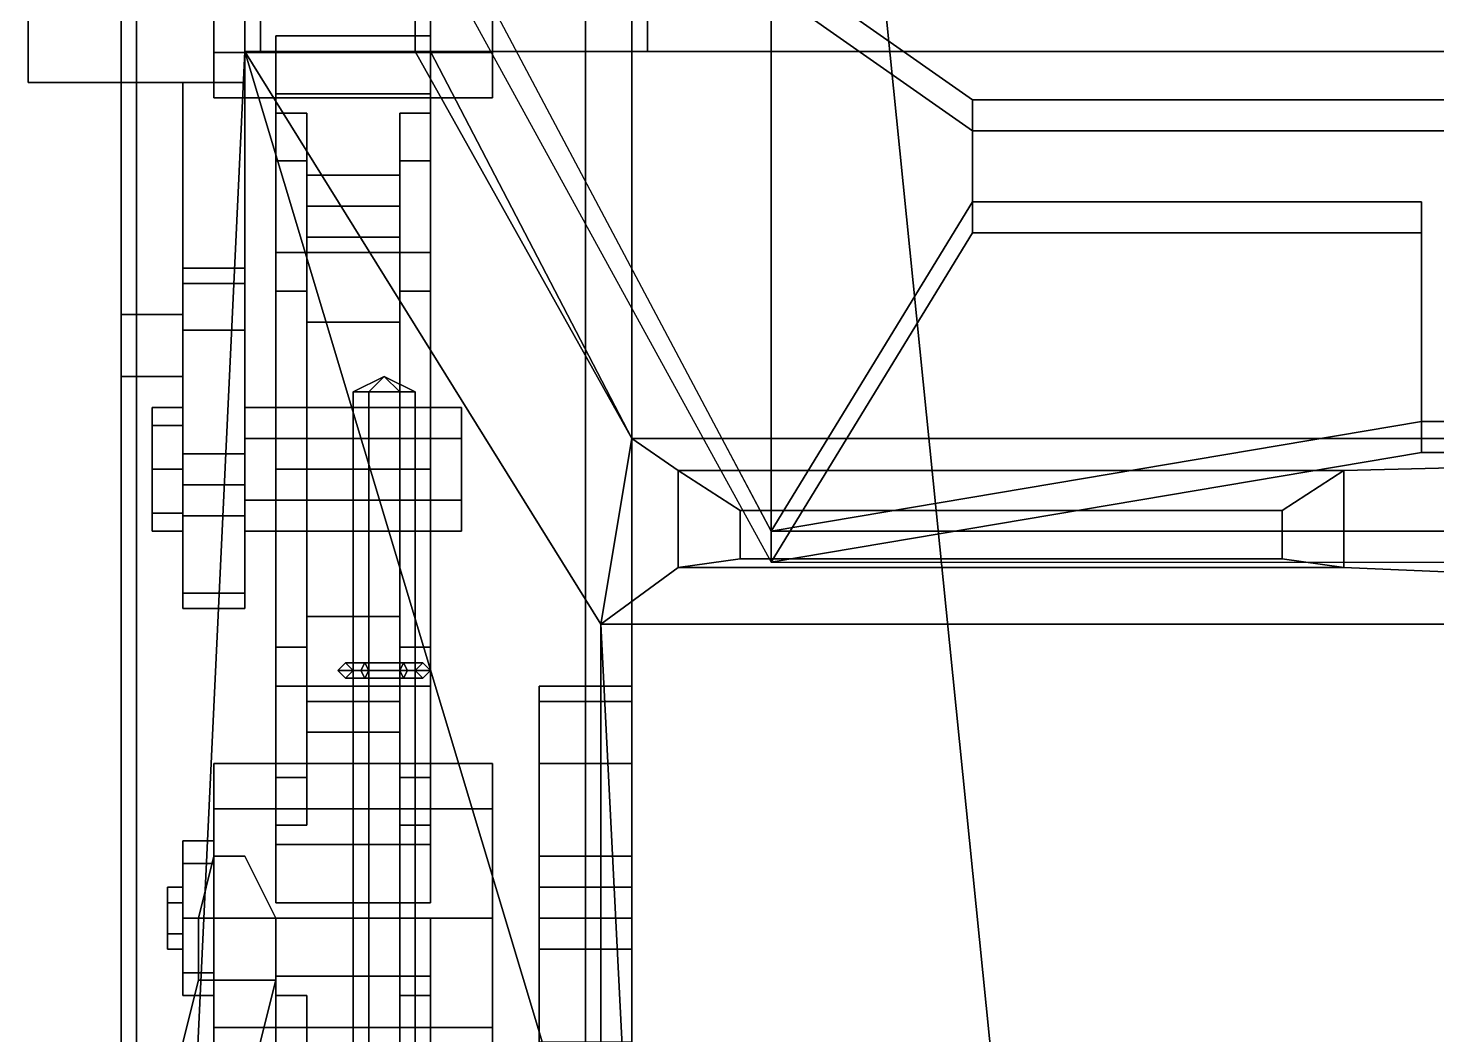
# Model space of a CAD drawing. Header units: millimetres. Extents: x -1.04 to 1.04, y -2.16 to 5.95.
# Drawn here: x -1.04 to -0.13, y -1.055 to -0.405 of the extents above; entities that cross this region are included whole.
import ezdxf

# ---------------------------------------------------------------- set-up
doc = ezdxf.new("R2010")
doc.units = ezdxf.units.MM
for name, color, linetype in [('fenders', 6, 'Continuous'), ('superstructure', 2, 'Continuous'), ('suspension', 5, 'Continuous'), ('tools', 5, 'Continuous'), ('tracks', 3, 'Continuous'), ('wheels', 2, 'Continuous')]:
    doc.layers.add(name, color=color, linetype=linetype)

msp = doc.modelspace()

# ---------------------------------------------------------------- linework, layer by layer
for points in [[(-0.65, 1.23, 0.25), (-0.65, -1.84, 0.25), (-0.65, -1.45, 0.82), (-0.65, 1.9, 0.92)], [(-0.65, 1.9, 0.92), (-0.65, -1.45, 0.82), (-0.65, -1.45, 0.82), (-0.65, 0.68, 0.92)], [(0.65, 1.23, 0.25), (0.34, -1.84, 0.25), (-0.34, -1.84, 0.25), (-0.65, 1.23, 0.25)], [(-0.65, 1.23, 0.25), (-0.34, -1.84, 0.25), (-0.65, -1.84, 0.25), (-0.65, 1.23, 0.25)], [(-0.65, -1.45, 0.82), (-0.65, -1.186, 0.92), (-0.65, 0.68, 0.92)], [(-0.64, -0.42, 0.39), (-0.64, 0.67, 0.39), (-0.64581, 0.67, 0.92), (-0.65, -0.42, 0.92)], [(0.64, -0.42, 0.39), (0.64, 0.67, 0.39), (-0.64, 0.67, 0.39), (-0.64, -0.42, 0.39)], [(-0.65, -0.42, 0.92), (-0.65, 0.6628, 0.92), (-0.89, 0.25, 0.92), (-0.89, -0.42, 0.92)], [(-0.79, -0.42, 1.3), (-0.79, 0.25, 1.3), (-0.9, 0.25, 0.92), (-0.9, -0.42, 0.92)], [(-0.89, -0.42, 0.92), (-0.89, 0.25, 0.92), (-0.78, 0.25, 1.3), (-0.78, -0.42, 1.3)], [(-0.78, -0.42, 1.3), (-0.78, 0.25, 1.3), (-0.79, 0.25, 1.3), (-0.79, -0.42, 1.3)], [(-0.65, -0.67, 1.3), (-0.79, -0.42, 1.3), (-0.9, -0.42, 0.92), (-0.67, -0.79, 1.07)], [(-0.67, -1.186, 0.92), (-0.67, -0.79, 1.07), (-0.67, -0.79, 1.07), (-0.9, -0.42, 0.92)], [(-0.89, -0.42, 0.92), (-0.78, -0.42, 1.3), (-0.65, -0.42, 0.92), (-0.89, -0.42, 0.92)], [(-0.65, -0.67, 1.3), (-0.78, -0.42, 1.3), (-0.79, -0.42, 1.3), (-0.65, -0.67, 1.3)], [(0.78, -0.42, 1.3), (0.65, -0.42, 0.92), (-0.65, -0.42, 0.92), (-0.78, -0.42, 1.3)], [(0.65, -0.67, 1.3), (0.78, -0.42, 1.3), (-0.78, -0.42, 1.3), (-0.65, -0.67, 1.3)], [(0.65, -0.42, 0.92), (0.64, -0.42, 0.39), (-0.64, -0.42, 0.39), (-0.65, -0.42, 0.92)], [(-0.62, -0.75348, 1.14), (-0.62, -0.69087, 1.26), (-0.65, -0.67, 1.3), (-0.67, -0.79, 1.07)], [(-0.19, -0.69087, 1.26), (0.65, -0.67, 1.3), (-0.65, -0.67, 1.3), (-0.62, -0.69087, 1.26)], [(0.67, -0.79, 1.07), (0.65, -0.67, 1.3), (-0.19, -0.69087, 1.26), (-0.19, -0.75348, 1.14)], [(-0.23, -0.71652, 1.23), (-0.19, -0.69087, 1.26), (-0.62, -0.69087, 1.26), (-0.58, -0.71652, 1.23)], [(-0.58, -0.74783, 1.17), (-0.58, -0.71652, 1.23), (-0.62, -0.69087, 1.26), (-0.62, -0.75348, 1.14)], [(-0.19, -0.75348, 1.14), (-0.19, -0.69087, 1.26), (-0.23, -0.71652, 1.23), (-0.23, -0.74783, 1.17)], [(-0.23, -0.74783, 1.17), (-0.23, -0.71652, 1.23), (-0.58, -0.71652, 1.23), (-0.58, -0.74783, 1.17)], [(0.67, -0.79, 1.07), (-0.19, -0.75348, 1.14), (-0.62, -0.75348, 1.14), (-0.67, -0.79, 1.07)], [(-0.19, -0.75348, 1.14), (-0.23, -0.74783, 1.17), (-0.58, -0.74783, 1.17), (-0.62, -0.75348, 1.14)], [(0.65, -1.186, 0.92), (0.67, -0.79, 1.07), (-0.67, -0.79, 1.07), (-0.65, -1.186, 0.92)], [(-0.65, -1.186, 0.92), (-0.67, -0.79, 1.07), (-0.67, -0.79, 1.07), (-0.67, -1.186, 0.92)]]:
    msp.add_3dface(points)
at = {"layer": 'fenders'}
for points in [[(-0.97, -1.9, 0.88), (-0.97, -1.9, 0.92), (-0.97, 1.9, 0.92), (-0.97, 1.9, 0.88)], [(-0.97, -1.9, 0.92), (-0.9, -0.42, 0.92), (-0.9, 0.25, 0.92), (-0.97, 1.9, 0.92)], [(-0.97, -1.9, 0.92), (-0.97, -1.9, 0.92), (-0.67, -1.186, 0.92), (-0.9, -0.42, 0.92)]]:
    msp.add_3dface(points, dxfattribs=at)
at = {"layer": 'superstructure'}
for points in [[(-0.67, -0.24, 2.03), (-0.84, -0.24, 1.3), (-0.56, -0.75, 1.3), (-0.56, -0.38, 2.03)], [(-0.56, -0.36, 2.03), (-0.56, -0.73, 1.3), (-0.82, -0.24, 1.3), (-0.65, -0.24, 2.03)], [(-0.43, -0.45123, 1.85), (-0.43, -0.51712, 1.72), (-0.56, -0.73, 1.3), (-0.56, -0.36, 2.03)], [(0.56, -0.36, 2.03), (0.14, -0.45123, 1.85), (-0.43, -0.45123, 1.85), (-0.56, -0.36, 2.03)], [(-0.56, -0.38, 2.03), (-0.56, -0.75, 1.3), (-0.43, -0.53712, 1.72), (-0.43, -0.47123, 1.85)], [(-0.56, -0.38, 2.03), (-0.43, -0.47123, 1.85), (0.14, -0.47123, 1.85), (0.56, -0.38, 2.03)], [(0.14, -0.45123, 1.85), (0.14, -0.47123, 1.85), (-0.43, -0.47123, 1.85), (-0.43, -0.45123, 1.85)], [(-0.43, -0.45123, 1.85), (-0.43, -0.47123, 1.85), (-0.43, -0.53712, 1.72), (-0.43, -0.51712, 1.72)], [(-0.14, -0.51712, 1.72), (-0.14, -0.65904, 1.44), (-0.56, -0.73, 1.3), (-0.43, -0.51712, 1.72)], [(-0.43, -0.51712, 1.72), (-0.43, -0.53712, 1.72), (-0.14, -0.53712, 1.72), (-0.14, -0.51712, 1.72)], [(-0.14, -0.51712, 1.72), (-0.14, -0.53712, 1.72), (-0.14, -0.67904, 1.44), (-0.14, -0.65904, 1.44)], [(-0.43, -0.53712, 1.72), (-0.56, -0.75, 1.3), (-0.14, -0.67904, 1.44), (-0.14, -0.53712, 1.72)], [(0.14, -0.65904, 1.44), (0.56, -0.73, 1.3), (-0.56, -0.73, 1.3), (-0.14, -0.65904, 1.44)], [(-0.14, -0.65904, 1.44), (-0.14, -0.67904, 1.44), (0.14, -0.67904, 1.44), (0.14, -0.65904, 1.44)], [(0.56, -0.73, 1.3), (0.59184, -0.67, 1.3), (-0.59184, -0.67, 1.3), (-0.56, -0.73, 1.3)], [(-0.14, -0.67904, 1.44), (-0.56, -0.75, 1.3), (0.56, -0.75, 1.3), (0.14, -0.67904, 1.44)]]:
    msp.add_3dface(points, dxfattribs=at)
at = {"layer": 'suspension'}
for points in [[(-1.04, 0.93, 0.37), (-1.04, 0.93, 0.24), (-1.04, -0.44, 0.24), (-1.04, -0.44, 0.37)], [(-1.04, -0.44, 0.24), (-1.04, 0.93, 0.24), (-0.9, 0.93, 0.24), (-0.9, -0.44, 0.24)], [(-0.9, -0.44, 0.37), (-0.9, 0.93, 0.37), (-1.04, 0.93, 0.37), (-1.04, -0.44, 0.37)], [(-0.9, -0.44, 0.24), (-0.9, 0.93, 0.24), (-0.9, 0.93, 0.37), (-0.9, -0.44, 0.37)], [(-1.04, -0.44, 0.37), (-1.04, -0.44, 0.24), (-0.9, -0.44, 0.24), (-0.9, -0.44, 0.37)], [(-0.94, -0.44, 0.25), (-0.94, -0.56, 0.25), (-0.94, -0.6, 0.32), (-0.94, -0.44, 0.34)], [(-0.9, -0.44, 0.25), (-0.9, -0.56, 0.25), (-0.94, -0.56, 0.25), (-0.94, -0.44, 0.25)], [(-0.94, -0.44, 0.34), (-0.94, -0.6, 0.32), (-0.9, -0.6, 0.32), (-0.9, -0.44, 0.34)], [(-0.9, -0.6, 0.32), (-0.9, -0.56, 0.25), (-0.9, -0.44, 0.25), (-0.9, -0.44, 0.34)], [(-0.94, -0.56, 0.25), (-0.94, -0.57, 0.24), (-0.94, -0.68, 0.32), (-0.94, -0.6, 0.32)], [(-0.9, -0.56, 0.25), (-0.9, -0.57, 0.24), (-0.94, -0.57, 0.24), (-0.94, -0.56, 0.25)], [(-0.9, -0.68, 0.32), (-0.9, -0.57, 0.24), (-0.9, -0.56, 0.25), (-0.9, -0.6, 0.32)], [(-0.94, -0.57, 0.24), (-0.94, -0.57, 0.16), (-0.94, -0.7, 0.32), (-0.94, -0.68, 0.32)], [(-0.94, -0.57, 0.16), (-0.94, -0.72, 0.15), (-0.94, -0.78, 0.19), (-0.94, -0.7, 0.32)], [(-0.9, -0.57, 0.24), (-0.9, -0.57, 0.16), (-0.94, -0.57, 0.16), (-0.94, -0.57, 0.24)], [(-0.9, -0.57, 0.16), (-0.9, -0.72, 0.15), (-0.94, -0.72, 0.15), (-0.94, -0.57, 0.16)], [(-0.9, -0.7, 0.32), (-0.9, -0.57, 0.16), (-0.9, -0.57, 0.24), (-0.9, -0.68, 0.32)], [(-0.9, -0.78, 0.19), (-0.9, -0.72, 0.15), (-0.9, -0.57, 0.16), (-0.9, -0.7, 0.32)], [(-0.94, -0.63, 0.27), (-0.94, -0.59, 0.27), (-0.98, -0.59, 0.27), (-0.98, -0.63, 0.27)], [(-0.98, -0.63, 0.13), (-0.98, -0.59, 0.13), (-0.94, -0.59, 0.13), (-0.94, -0.63, 0.13)], [(-0.94, -0.59, 0.27), (-0.94, -0.59, 0.13), (-0.98, -0.59, 0.13), (-0.98, -0.59, 0.27)], [(-0.98, -0.59, 0.27), (-0.98, -0.59, 0.13), (-0.98, -0.63, 0.13), (-0.98, -0.63, 0.27)], [(-0.9, -0.59, 0.13), (-0.9, -0.63, 0.13), (-0.9, -0.63, 0.156), (-0.9, -0.59, 0.15867)], [(-0.94, -0.6, 0.32), (-0.94, -0.68, 0.32), (-0.9, -0.68, 0.32), (-0.9, -0.6, 0.32)], [(-0.98, -0.63, 0.27), (-0.98, -0.63, 0.13), (-0.94, -0.63, 0.13), (-0.94, -0.63, 0.27)], [(-0.96, -0.66172, 0.27828), (-0.96, -0.65, 0.25), (-0.96, -0.71828, 0.27828), (-0.96, -0.69, 0.29)], [(-0.96, -0.65, 0.25), (-0.96, -0.66172, 0.22172), (-0.96, -0.73, 0.25), (-0.96, -0.71828, 0.27828)], [(-0.96, -0.66172, 0.22172), (-0.96, -0.65, 0.25), (-0.94, -0.65, 0.25), (-0.94, -0.66172, 0.22172)], [(-0.96, -0.65, 0.25), (-0.96, -0.66172, 0.27828), (-0.94, -0.66172, 0.27828), (-0.94, -0.65, 0.25)], [(-0.96, -0.66172, 0.27828), (-0.96, -0.69, 0.29), (-0.94, -0.69, 0.29), (-0.94, -0.66172, 0.27828)], [(-0.96, -0.66172, 0.22172), (-0.96, -0.69, 0.21), (-0.96, -0.71828, 0.22172), (-0.96, -0.73, 0.25)], [(-0.96, -0.69, 0.21), (-0.96, -0.66172, 0.22172), (-0.94, -0.66172, 0.22172), (-0.94, -0.69, 0.21)], [(-0.94, -0.68, 0.32), (-0.94, -0.7, 0.32), (-0.9, -0.7, 0.32), (-0.9, -0.68, 0.32)], [(-0.96, -0.69, 0.29), (-0.96, -0.71828, 0.27828), (-0.94, -0.71828, 0.27828), (-0.94, -0.69, 0.29)], [(-0.96, -0.71828, 0.22172), (-0.96, -0.69, 0.21), (-0.94, -0.69, 0.21), (-0.94, -0.71828, 0.22172)], [(-0.94, -0.7, 0.32), (-0.94, -0.78, 0.19), (-0.9, -0.78, 0.19), (-0.9, -0.7, 0.32)], [(-0.96, -0.73, 0.25), (-0.96, -0.71828, 0.22172), (-0.94, -0.71828, 0.22172), (-0.94, -0.73, 0.25)], [(-0.96, -0.71828, 0.27828), (-0.96, -0.73, 0.25), (-0.94, -0.73, 0.25), (-0.94, -0.71828, 0.27828)], [(-0.94, -0.72, 0.15), (-0.94, -0.77, 0.15), (-0.94, -0.78, 0.16), (-0.94, -0.78, 0.19)], [(-0.9, -0.72, 0.15), (-0.9, -0.77, 0.15), (-0.94, -0.77, 0.15), (-0.94, -0.72, 0.15)], [(-0.9, -0.78, 0.16), (-0.9, -0.77, 0.15), (-0.9, -0.72, 0.15), (-0.9, -0.78, 0.19)], [(-0.94, -0.78, 0.16), (-0.94, -0.77, 0.15), (-0.9, -0.77, 0.15), (-0.9, -0.78, 0.16)], [(-0.94, -0.78, 0.19), (-0.94, -0.78, 0.16), (-0.9, -0.78, 0.16), (-0.9, -0.78, 0.19)], [(-0.65, -0.83, 0.52), (-0.65, -0.83, 0.48), (-0.71, -0.83, 0.48), (-0.71, -0.83, 0.52)], [(-0.71, -0.83, 0.52), (-0.71, -1.06, 0.54), (-0.65, -1.06, 0.54), (-0.65, -0.83, 0.52)], [(-0.71, -0.83, 0.48), (-0.71, -1.06, 0.5), (-0.71, -1.06, 0.54), (-0.71, -0.83, 0.52)], [(-0.65, -0.83, 0.48), (-0.65, -1.06, 0.5), (-0.71, -1.06, 0.5), (-0.71, -0.83, 0.48)], [(-0.65, -1.06, 0.54), (-0.65, -1.06, 0.5), (-0.65, -0.83, 0.48), (-0.65, -0.83, 0.52)], [(-0.71, -0.84, 0.48), (-0.71, -0.98, 0.48), (-0.65, -0.98, 0.48), (-0.65, -0.84, 0.48)], [(-0.65, -0.84, 0.48), (-0.65, -0.84, 0.44), (-0.71, -0.84, 0.44), (-0.71, -0.84, 0.48)], [(-0.71, -0.84, 0.44), (-0.71, -0.98, 0.44), (-0.71, -0.98, 0.48), (-0.71, -0.84, 0.48)], [(-0.65, -0.84, 0.44), (-0.65, -0.98, 0.44), (-0.71, -0.98, 0.44), (-0.71, -0.84, 0.44)], [(-0.71, -0.88, 0.35), (-0.71, -0.84, 0.39), (-0.65, -0.84, 0.39), (-0.65, -0.88, 0.35)], [(-0.71, -1, 0.39), (-0.71, -0.84, 0.39), (-0.71, -0.88, 0.35), (-0.71, -0.96, 0.35)], [(-0.65, -0.88, 0.41), (-0.65, -0.84, 0.39), (-0.71, -0.84, 0.39), (-0.71, -0.88, 0.41)], [(-0.71, -0.84, 0.39), (-0.71, -1, 0.39), (-0.71, -0.96, 0.41), (-0.71, -0.88, 0.41)], [(-0.65, -0.98, 0.48), (-0.65, -0.98, 0.44), (-0.65, -0.84, 0.44), (-0.65, -0.84, 0.48)], [(-0.65, -0.88, 0.35), (-0.65, -0.84, 0.39), (-0.65, -1, 0.39), (-0.65, -0.96, 0.35)], [(-0.65, -0.96, 0.41), (-0.65, -1, 0.39), (-0.65, -0.84, 0.39), (-0.65, -0.88, 0.41)], [(-0.65, -0.88, 0.44), (-0.65, -0.88, 0.41), (-0.71, -0.88, 0.41), (-0.71, -0.88, 0.44)], [(-0.71, -0.88, 0.41), (-0.71, -0.94, 0.41), (-0.71, -0.94, 0.44), (-0.71, -0.88, 0.44)], [(-0.65, -0.94, 0.44), (-0.65, -0.94, 0.41), (-0.65, -0.88, 0.41), (-0.65, -0.88, 0.44)], [(-0.71, -0.94, 0.44), (-0.71, -0.94, 0.41), (-0.65, -0.94, 0.41), (-0.65, -0.94, 0.44)], [(-0.71, -0.94, 0.41), (-0.71, -0.96, 0.41), (-0.65, -0.96, 0.41), (-0.65, -0.94, 0.41)], [(-0.65, -0.96, 0.35), (-0.65, -1, 0.39), (-0.71, -1, 0.39), (-0.71, -0.96, 0.35)], [(-0.71, -0.96, 0.41), (-0.71, -1, 0.39), (-0.65, -1, 0.39), (-0.65, -0.96, 0.41)], [(-0.71, -0.98, 0.48), (-0.71, -0.98, 0.44), (-0.65, -0.98, 0.44), (-0.65, -0.98, 0.48)]]:
    msp.add_3dface(points, dxfattribs=at)
at = {"layer": 'tools'}
for points in [[(-0.82, -0.64, 0.97268), (-0.83, -0.64, 0.99), (-0.81, -0.63, 0.99)], [(-0.83, -0.64, 0.99), (-0.82, -0.64, 1.00732), (-0.81, -0.63, 0.99)], [(-0.8, -0.64, 0.97268), (-0.82, -0.64, 0.97268), (-0.81, -0.63, 0.99)], [(-0.82, -0.64, 1.00732), (-0.8, -0.64, 1.00732), (-0.81, -0.63, 0.99)], [(-0.79, -0.64, 0.99), (-0.8, -0.64, 0.97268), (-0.81, -0.63, 0.99)], [(-0.8, -0.64, 1.00732), (-0.79, -0.64, 0.99), (-0.81, -0.63, 0.99)], [(-0.82, -0.64, 1.00732), (-0.83, -0.64, 0.99), (-0.83, -1.55, 0.99), (-0.82, -1.55, 1.00732)], [(-0.83, -0.64, 0.99), (-0.82, -0.64, 0.97268), (-0.82, -1.55, 0.97268), (-0.83, -1.55, 0.99)], [(-0.8, -0.64, 1.00732), (-0.82, -0.64, 1.00732), (-0.82, -1.55, 1.00732), (-0.8, -1.55, 1.00732)], [(-0.82, -0.64, 0.97268), (-0.8, -0.64, 0.97268), (-0.8, -1.55, 0.97268), (-0.82, -1.55, 0.97268)], [(-0.79, -0.64, 0.99), (-0.8, -0.64, 1.00732), (-0.8, -1.55, 1.00732), (-0.79, -1.55, 0.99)], [(-0.8, -0.64, 0.97268), (-0.79, -0.64, 0.99), (-0.79, -1.55, 0.99), (-0.8, -1.55, 0.97268)], [(-0.835, -0.815, 0.99), (-0.84, -0.82, 0.99), (-0.825, -0.82, 1.01598), (-0.8225, -0.815, 1.01165)], [(-0.835, -0.815, 0.92), (-0.84, -0.82, 0.92), (-0.84, -0.82, 0.99), (-0.835, -0.815, 0.99)], [(-0.83, -0.82, 0.99), (-0.835, -0.815, 0.99), (-0.8225, -0.815, 1.01165), (-0.82, -0.82, 1.00732)], [(-0.83, -0.82, 0.92), (-0.835, -0.815, 0.92), (-0.835, -0.815, 0.99), (-0.83, -0.82, 0.99)], [(-0.8225, -0.815, 1.01165), (-0.825, -0.82, 1.01598), (-0.795, -0.82, 1.01598), (-0.7975, -0.815, 1.01165)], [(-0.82, -0.82, 1.00732), (-0.8225, -0.815, 1.01165), (-0.7975, -0.815, 1.01165), (-0.8, -0.82, 1.00732)], [(-0.8, -0.82, 1.00732), (-0.7975, -0.815, 1.01165), (-0.785, -0.815, 0.99), (-0.79, -0.82, 0.99)], [(-0.7975, -0.815, 1.01165), (-0.795, -0.82, 1.01598), (-0.78, -0.82, 0.99), (-0.785, -0.815, 0.99)], [(-0.785, -0.815, 0.92), (-0.79, -0.82, 0.92), (-0.79, -0.82, 0.99), (-0.785, -0.815, 0.99)], [(-0.78, -0.82, 0.92), (-0.785, -0.815, 0.92), (-0.785, -0.815, 0.99), (-0.78, -0.82, 0.99)], [(-0.84, -0.82, 0.99), (-0.835, -0.825, 0.99), (-0.8225, -0.825, 1.01165), (-0.825, -0.82, 1.01598)], [(-0.84, -0.82, 0.92), (-0.835, -0.825, 0.92), (-0.835, -0.825, 0.99), (-0.84, -0.82, 0.99)], [(-0.835, -0.825, 0.99), (-0.83, -0.82, 0.99), (-0.82, -0.82, 1.00732), (-0.8225, -0.825, 1.01165)], [(-0.835, -0.825, 0.92), (-0.83, -0.82, 0.92), (-0.83, -0.82, 0.99), (-0.835, -0.825, 0.99)], [(-0.825, -0.82, 1.01598), (-0.8225, -0.825, 1.01165), (-0.7975, -0.825, 1.01165), (-0.795, -0.82, 1.01598)], [(-0.8225, -0.825, 1.01165), (-0.82, -0.82, 1.00732), (-0.8, -0.82, 1.00732), (-0.7975, -0.825, 1.01165)], [(-0.7975, -0.825, 1.01165), (-0.8, -0.82, 1.00732), (-0.79, -0.82, 0.99), (-0.785, -0.825, 0.99)], [(-0.795, -0.82, 1.01598), (-0.7975, -0.825, 1.01165), (-0.785, -0.825, 0.99), (-0.78, -0.82, 0.99)], [(-0.79, -0.82, 0.92), (-0.785, -0.825, 0.92), (-0.785, -0.825, 0.99), (-0.79, -0.82, 0.99)], [(-0.785, -0.825, 0.92), (-0.78, -0.82, 0.92), (-0.78, -0.82, 0.99), (-0.785, -0.825, 0.99)], [(-0.93, -0.98, 0.95), (-0.93, -0.98, 0.97), (-0.92, -0.94, 0.97), (-0.92, -0.94, 0.95)], [(-0.92, -0.94, 0.97), (-0.93, -0.98, 0.97), (-0.88, -0.98, 0.97), (-0.9, -0.94, 0.97)], [(-0.93, -0.98, 0.95), (-0.92, -0.94, 0.95), (-0.9, -0.94, 0.95), (-0.88, -0.98, 0.95)], [(-0.92, -0.94, 0.95), (-0.92, -0.94, 0.97), (-0.9, -0.94, 0.97), (-0.9, -0.94, 0.95)], [(-0.9, -0.94, 0.95), (-0.9, -0.94, 0.97), (-0.88, -0.98, 0.97), (-0.88, -0.98, 0.95)], [(-0.93, -1.02, 0.95), (-0.93, -1.02, 0.97), (-0.93, -0.98, 0.97), (-0.93, -0.98, 0.95)], [(-0.93, -0.98, 0.97), (-0.93, -1.02, 0.97), (-0.88, -1.02, 0.97), (-0.88, -0.98, 0.97)], [(-0.93, -1.02, 0.95), (-0.93, -0.98, 0.95), (-0.88, -0.98, 0.95), (-0.88, -1.02, 0.95)], [(-0.88, -0.98, 0.95), (-0.88, -0.98, 0.97), (-0.88, -1.02, 0.97), (-0.88, -1.02, 0.95)], [(-0.95, -1.1, 0.95), (-0.95, -1.1, 0.97), (-0.93, -1.02, 0.97), (-0.93, -1.02, 0.95)], [(-0.95, -1.1, 0.95), (-0.93, -1.02, 0.95), (-0.88, -1.02, 0.95), (-0.9, -1.1, 0.95)], [(-0.93, -1.02, 0.97), (-0.95, -1.1, 0.97), (-0.9, -1.1, 0.97), (-0.88, -1.02, 0.97)], [(-0.88, -1.02, 0.95), (-0.88, -1.02, 0.97), (-0.9, -1.1, 0.97), (-0.9, -1.1, 0.95)]]:
    msp.add_3dface(points, dxfattribs=at)
at = {"layer": 'tracks'}
for points in [[(-0.98, 1.18, -0.04), (-0.98, -1.32, -0.04), (-0.98, -1.31, -0.01), (-0.98, 1.16, -0.01)], [(-0.68, -1.31, -0.01), (-0.68, -1.32, -0.04), (-0.68, 1.18, -0.04), (-0.68, 1.16, -0.01)], [(-0.98, 1.16, -0.01), (-0.98, -1.31, -0.01), (-0.68, -1.31, -0.01), (-0.68, 1.16, -0.01)], [(-0.98, 0.29, 0.78), (-0.98, -1.61, 0.78), (-0.68, -1.61, 0.78), (-0.68, 0.29, 0.78)], [(-0.98, -1.62, 0.74), (-0.98, -1.61, 0.78), (-0.98, 0.29, 0.78), (-0.98, 0.28, 0.74)], [(-0.68, 0.29, 0.78), (-0.68, -1.61, 0.78), (-0.68, -1.62, 0.74), (-0.68, 0.28, 0.74)], [(-0.68, 0.28, 0.74), (-0.68, -1.62, 0.74), (-0.98, -1.62, 0.74), (-0.98, 0.28, 0.74)]]:
    msp.add_3dface(points, dxfattribs=at)
at = {"layer": 'wheels'}
for points in [[(-0.92, -0.42071, 0.72071), (-0.92, -0.35, 0.75), (-0.92, -0.35, 0.7), (-0.92, -0.38536, 0.68536)], [(-0.74, -0.42071, 0.72071), (-0.74, -0.35, 0.75), (-0.92, -0.35, 0.75), (-0.92, -0.42071, 0.72071)], [(-0.74, -0.35, 0.55), (-0.74, -0.42071, 0.57929), (-0.92, -0.42071, 0.57929), (-0.92, -0.35, 0.55)], [(-0.92, -0.35, 0.55), (-0.92, -0.42071, 0.57929), (-0.92, -0.38536, 0.61464), (-0.92, -0.35, 0.6)], [(-0.92, -0.42071, 0.57929), (-0.92, -0.45, 0.65), (-0.92, -0.4, 0.65), (-0.92, -0.38536, 0.61464)], [(-0.92, -0.45, 0.65), (-0.92, -0.42071, 0.72071), (-0.92, -0.38536, 0.68536), (-0.92, -0.4, 0.65)], [(-0.78, -0.44751, 0.39), (-0.78, -0.41, 0.25), (-0.88, -0.41, 0.25), (-0.88, -0.44751, 0.39)], [(-0.88, -0.44751, 0.39), (-0.88, -0.41, 0.25), (-0.88, -0.46, 0.25), (-0.88, -0.49081, 0.365)], [(-0.78, -0.41, 0.25), (-0.78, -0.44751, 0.11), (-0.88, -0.44751, 0.11), (-0.88, -0.41, 0.25)], [(-0.88, -0.41, 0.25), (-0.88, -0.44751, 0.11), (-0.88, -0.49081, 0.135), (-0.88, -0.46, 0.25)], [(-0.78, -0.41, 0.25), (-0.78, -0.44751, 0.39), (-0.78, -0.49081, 0.365), (-0.78, -0.46, 0.25)], [(-0.78, -0.44751, 0.11), (-0.78, -0.41, 0.25), (-0.78, -0.46, 0.25), (-0.78, -0.49081, 0.135)], [(-0.74, -0.45, 0.65), (-0.74, -0.42071, 0.72071), (-0.92, -0.42071, 0.72071), (-0.92, -0.45, 0.65)], [(-0.74, -0.42071, 0.57929), (-0.74, -0.45, 0.65), (-0.92, -0.45, 0.65), (-0.92, -0.42071, 0.57929)], [(-0.78, -0.44751, 0.11), (-0.78, -0.55, 0.00751), (-0.88, -0.55, 0.00751), (-0.88, -0.44751, 0.11)], [(-0.88, -0.44751, 0.11), (-0.88, -0.55, 0.00751), (-0.88, -0.575, 0.05081), (-0.88, -0.49081, 0.135)], [(-0.88, -0.55, 0.49249), (-0.88, -0.44751, 0.39), (-0.88, -0.49081, 0.365), (-0.88, -0.575, 0.44919)], [(-0.78, -0.55, 0.49249), (-0.78, -0.44751, 0.39), (-0.88, -0.44751, 0.39), (-0.88, -0.55, 0.49249)], [(-0.78, -0.55, 0.00751), (-0.78, -0.44751, 0.11), (-0.78, -0.49081, 0.135), (-0.78, -0.575, 0.05081)], [(-0.78, -0.44751, 0.39), (-0.78, -0.55, 0.49249), (-0.78, -0.575, 0.44919), (-0.78, -0.49081, 0.365)], [(-0.86, -0.46, 0.25), (-0.86, -0.49081, 0.365), (-0.88, -0.49081, 0.365), (-0.88, -0.46, 0.25)], [(-0.86, -0.49081, 0.135), (-0.86, -0.46, 0.25), (-0.88, -0.46, 0.25), (-0.88, -0.49081, 0.135)], [(-0.86, -0.49081, 0.365), (-0.86, -0.46, 0.25), (-0.86, -0.5, 0.25), (-0.86, -0.5201, 0.325)], [(-0.86, -0.49081, 0.135), (-0.86, -0.5201, 0.175), (-0.86, -0.5, 0.25), (-0.86, -0.46, 0.25)], [(-0.8, -0.49081, 0.365), (-0.8, -0.5201, 0.325), (-0.8, -0.5, 0.25), (-0.8, -0.46, 0.25)], [(-0.8, -0.49081, 0.365), (-0.8, -0.46, 0.25), (-0.78, -0.46, 0.25), (-0.78, -0.49081, 0.365)], [(-0.8, -0.49081, 0.135), (-0.8, -0.46, 0.25), (-0.8, -0.5, 0.25), (-0.8, -0.5201, 0.175)], [(-0.8, -0.46, 0.25), (-0.8, -0.49081, 0.135), (-0.78, -0.49081, 0.135), (-0.78, -0.46, 0.25)], [(-0.86, -0.575, 0.05081), (-0.86, -0.49081, 0.135), (-0.88, -0.49081, 0.135), (-0.88, -0.575, 0.05081)], [(-0.86, -0.49081, 0.365), (-0.86, -0.575, 0.44919), (-0.88, -0.575, 0.44919), (-0.88, -0.49081, 0.365)], [(-0.86, -0.5201, 0.325), (-0.86, -0.65, 0.25), (-0.86, -0.67, 0.28464), (-0.86, -0.49081, 0.365)], [(-0.86, -0.49081, 0.365), (-0.86, -0.67, 0.28464), (-0.86, -0.5401, 0.35964)], [(-0.86, -0.49081, 0.135), (-0.86, -0.575, 0.05081), (-0.86, -0.595, 0.08546), (-0.86, -0.5401, 0.14036)], [(-0.86, -0.5401, 0.14036), (-0.86, -0.67, 0.21536), (-0.86, -0.65, 0.25), (-0.86, -0.49081, 0.135)], [(-0.86, -0.49081, 0.135), (-0.86, -0.65, 0.25), (-0.86, -0.5201, 0.175)], [(-0.86, -0.49081, 0.365), (-0.86, -0.5401, 0.35964), (-0.86, -0.595, 0.41454), (-0.86, -0.575, 0.44919)], [(-0.8, -0.49081, 0.365), (-0.8, -0.65, 0.25), (-0.8, -0.5201, 0.325)], [(-0.8, -0.5401, 0.35964), (-0.8, -0.67, 0.28464), (-0.8, -0.65, 0.25), (-0.8, -0.49081, 0.365)], [(-0.8, -0.49081, 0.135), (-0.8, -0.67, 0.21536), (-0.8, -0.5401, 0.14036)], [(-0.8, -0.5201, 0.175), (-0.8, -0.65, 0.25), (-0.8, -0.67, 0.21536), (-0.8, -0.49081, 0.135)], [(-0.8, -0.49081, 0.135), (-0.8, -0.5401, 0.14036), (-0.8, -0.595, 0.08546), (-0.8, -0.575, 0.05081)], [(-0.8, -0.49081, 0.135), (-0.8, -0.575, 0.05081), (-0.78, -0.575, 0.05081), (-0.78, -0.49081, 0.135)], [(-0.8, -0.49081, 0.365), (-0.8, -0.575, 0.44919), (-0.8, -0.595, 0.41454), (-0.8, -0.5401, 0.35964)], [(-0.8, -0.575, 0.44919), (-0.8, -0.49081, 0.365), (-0.78, -0.49081, 0.365), (-0.78, -0.575, 0.44919)], [(-0.8, -0.5, 0.25), (-0.8, -0.5201, 0.325), (-0.86, -0.5201, 0.325), (-0.86, -0.5, 0.25)], [(-0.8, -0.5201, 0.175), (-0.8, -0.5, 0.25), (-0.86, -0.5, 0.25), (-0.86, -0.5201, 0.175)], [(-0.8, -0.5201, 0.325), (-0.8, -0.65, 0.25), (-0.86, -0.65, 0.25), (-0.86, -0.5201, 0.325)], [(-0.8, -0.65, 0.25), (-0.8, -0.5201, 0.175), (-0.86, -0.5201, 0.175), (-0.86, -0.65, 0.25)], [(-0.8, -0.67, 0.28464), (-0.8, -0.5401, 0.35964), (-0.86, -0.5401, 0.35964), (-0.86, -0.67, 0.28464)], [(-0.8, -0.595, 0.08546), (-0.8, -0.5401, 0.14036), (-0.86, -0.5401, 0.14036), (-0.86, -0.595, 0.08546)], [(-0.8, -0.5401, 0.14036), (-0.8, -0.67, 0.21536), (-0.86, -0.67, 0.21536), (-0.86, -0.5401, 0.14036)], [(-0.8, -0.5401, 0.35964), (-0.8, -0.595, 0.41454), (-0.86, -0.595, 0.41454), (-0.86, -0.5401, 0.35964)], [(-0.88, -0.55, 0.00751), (-0.88, -0.69, -0.03), (-0.88, -0.69, 0.02), (-0.88, -0.575, 0.05081)], [(-0.78, -0.55, 0.00751), (-0.78, -0.69, -0.03), (-0.88, -0.69, -0.03), (-0.88, -0.55, 0.00751)], [(-0.88, -0.69, 0.53), (-0.88, -0.55, 0.49249), (-0.88, -0.575, 0.44919), (-0.88, -0.69, 0.48)], [(-0.78, -0.69, 0.53), (-0.78, -0.55, 0.49249), (-0.88, -0.55, 0.49249), (-0.88, -0.69, 0.53)], [(-0.78, -0.69, -0.03), (-0.78, -0.55, 0.00751), (-0.78, -0.575, 0.05081), (-0.78, -0.69, 0.02)], [(-0.78, -0.55, 0.49249), (-0.78, -0.69, 0.53), (-0.78, -0.69, 0.48), (-0.78, -0.575, 0.44919)], [(-0.86, -0.69, 0.02), (-0.86, -0.575, 0.05081), (-0.88, -0.575, 0.05081), (-0.88, -0.69, 0.02)], [(-0.86, -0.575, 0.44919), (-0.86, -0.69, 0.48), (-0.88, -0.69, 0.48), (-0.88, -0.575, 0.44919)], [(-0.86, -0.69, 0.02), (-0.86, -0.67, 0.06536), (-0.86, -0.595, 0.08546), (-0.86, -0.575, 0.05081)], [(-0.86, -0.69, 0.48), (-0.86, -0.575, 0.44919), (-0.86, -0.595, 0.41454), (-0.86, -0.67, 0.43464)], [(-0.8, -0.69, 0.02), (-0.8, -0.575, 0.05081), (-0.8, -0.595, 0.08546), (-0.8, -0.67, 0.06536)], [(-0.8, -0.575, 0.05081), (-0.8, -0.69, 0.02), (-0.78, -0.69, 0.02), (-0.78, -0.575, 0.05081)], [(-0.8, -0.69, 0.48), (-0.8, -0.575, 0.44919), (-0.78, -0.575, 0.44919), (-0.78, -0.69, 0.48)], [(-0.8, -0.69, 0.48), (-0.8, -0.67, 0.43464), (-0.8, -0.595, 0.41454), (-0.8, -0.575, 0.44919)], [(-0.8, -0.67, 0.06536), (-0.8, -0.595, 0.08546), (-0.86, -0.595, 0.08546), (-0.86, -0.67, 0.06536)], [(-0.8, -0.595, 0.41454), (-0.8, -0.67, 0.43464), (-0.86, -0.67, 0.43464), (-0.86, -0.595, 0.41454)], [(-0.86, -0.65, 0.25), (-0.86, -0.67, 0.21536), (-0.9, -0.67, 0.21536), (-0.9, -0.65, 0.25)], [(-0.86, -0.67, 0.28464), (-0.86, -0.65, 0.25), (-0.9, -0.65, 0.25), (-0.9, -0.67, 0.28464)], [(-0.8, -0.67, 0.21536), (-0.8, -0.65, 0.25), (-0.76, -0.65, 0.25), (-0.76, -0.67, 0.21536)], [(-0.8, -0.65, 0.25), (-0.8, -0.67, 0.28464), (-0.76, -0.67, 0.28464), (-0.76, -0.65, 0.25)], [(-0.86, -0.67, 0.21536), (-0.86, -0.71, 0.21536), (-0.9, -0.71, 0.21536), (-0.9, -0.67, 0.21536)], [(-0.86, -0.71, 0.28464), (-0.86, -0.67, 0.28464), (-0.9, -0.67, 0.28464), (-0.9, -0.71, 0.28464)], [(-0.86, -0.67, 0.43464), (-0.86, -0.67, 0.28464), (-0.86, -0.71, 0.28464), (-0.86, -0.69, 0.48)], [(-0.8, -0.67, 0.43464), (-0.8, -0.67, 0.28464), (-0.86, -0.67, 0.28464), (-0.86, -0.67, 0.43464)], [(-0.86, -0.71, 0.06536), (-0.86, -0.71, 0.21536), (-0.86, -0.67, 0.21536), (-0.86, -0.69, 0.02)], [(-0.86, -0.69, 0.02), (-0.86, -0.67, 0.21536), (-0.86, -0.67, 0.06536)], [(-0.8, -0.67, 0.21536), (-0.8, -0.67, 0.06536), (-0.86, -0.67, 0.06536), (-0.86, -0.67, 0.21536)], [(-0.8, -0.71, 0.43464), (-0.8, -0.71, 0.28464), (-0.8, -0.67, 0.28464), (-0.8, -0.69, 0.48)], [(-0.8, -0.69, 0.48), (-0.8, -0.67, 0.28464), (-0.8, -0.67, 0.43464)], [(-0.8, -0.67, 0.06536), (-0.8, -0.67, 0.21536), (-0.8, -0.71, 0.21536), (-0.8, -0.69, 0.02)], [(-0.8, -0.67, 0.28464), (-0.8, -0.71, 0.28464), (-0.76, -0.71, 0.28464), (-0.76, -0.67, 0.28464)], [(-0.8, -0.71, 0.21536), (-0.8, -0.67, 0.21536), (-0.76, -0.67, 0.21536), (-0.76, -0.71, 0.21536)], [(-0.86, -0.805, 0.05081), (-0.86, -0.69, 0.02), (-0.88, -0.69, 0.02), (-0.88, -0.805, 0.05081)], [(-0.88, -0.69, -0.03), (-0.88, -0.83, 0.00751), (-0.88, -0.805, 0.05081), (-0.88, -0.69, 0.02)], [(-0.78, -0.69, -0.03), (-0.78, -0.83, 0.00751), (-0.88, -0.83, 0.00751), (-0.88, -0.69, -0.03)], [(-0.88, -0.83, 0.49249), (-0.88, -0.69, 0.53), (-0.88, -0.69, 0.48), (-0.88, -0.805, 0.44919)], [(-0.78, -0.83, 0.49249), (-0.78, -0.69, 0.53), (-0.88, -0.69, 0.53), (-0.88, -0.83, 0.49249)], [(-0.86, -0.69, 0.48), (-0.86, -0.805, 0.44919), (-0.88, -0.805, 0.44919), (-0.88, -0.69, 0.48)], [(-0.86, -0.69, 0.48), (-0.86, -0.71, 0.28464), (-0.86, -0.71, 0.43464)], [(-0.86, -0.69, 0.02), (-0.86, -0.805, 0.05081), (-0.86, -0.785, 0.08546), (-0.86, -0.71, 0.06536)], [(-0.86, -0.69, 0.48), (-0.86, -0.71, 0.43464), (-0.86, -0.785, 0.41454), (-0.86, -0.805, 0.44919)], [(-0.8, -0.69, 0.02), (-0.8, -0.71, 0.21536), (-0.8, -0.71, 0.06536)], [(-0.8, -0.69, 0.02), (-0.8, -0.71, 0.06536), (-0.8, -0.785, 0.08546), (-0.8, -0.805, 0.05081)], [(-0.8, -0.69, 0.02), (-0.8, -0.805, 0.05081), (-0.78, -0.805, 0.05081), (-0.78, -0.69, 0.02)], [(-0.8, -0.805, 0.44919), (-0.8, -0.69, 0.48), (-0.78, -0.69, 0.48), (-0.78, -0.805, 0.44919)], [(-0.8, -0.69, 0.48), (-0.8, -0.805, 0.44919), (-0.8, -0.785, 0.41454), (-0.8, -0.71, 0.43464)], [(-0.78, -0.83, 0.00751), (-0.78, -0.69, -0.03), (-0.78, -0.69, 0.02), (-0.78, -0.805, 0.05081)], [(-0.78, -0.69, 0.53), (-0.78, -0.83, 0.49249), (-0.78, -0.805, 0.44919), (-0.78, -0.69, 0.48)], [(-0.86, -0.73, 0.25), (-0.86, -0.71, 0.28464), (-0.9, -0.71, 0.28464), (-0.9, -0.73, 0.25)], [(-0.86, -0.71, 0.21536), (-0.86, -0.73, 0.25), (-0.9, -0.73, 0.25), (-0.9, -0.71, 0.21536)], [(-0.8, -0.8399, 0.35964), (-0.8, -0.71, 0.28464), (-0.86, -0.71, 0.28464), (-0.86, -0.8399, 0.35964)], [(-0.86, -0.8399, 0.35964), (-0.86, -0.71, 0.28464), (-0.86, -0.73, 0.25), (-0.86, -0.88919, 0.365)], [(-0.8, -0.71, 0.28464), (-0.8, -0.71, 0.43464), (-0.86, -0.71, 0.43464), (-0.86, -0.71, 0.28464)], [(-0.8, -0.71, 0.21536), (-0.8, -0.8399, 0.14036), (-0.86, -0.8399, 0.14036), (-0.86, -0.71, 0.21536)], [(-0.86, -0.8599, 0.175), (-0.86, -0.73, 0.25), (-0.86, -0.71, 0.21536), (-0.86, -0.88919, 0.135)], [(-0.86, -0.88919, 0.135), (-0.86, -0.71, 0.21536), (-0.86, -0.8399, 0.14036)], [(-0.8, -0.785, 0.08546), (-0.8, -0.71, 0.06536), (-0.86, -0.71, 0.06536), (-0.86, -0.785, 0.08546)], [(-0.8, -0.71, 0.06536), (-0.8, -0.71, 0.21536), (-0.86, -0.71, 0.21536), (-0.86, -0.71, 0.06536)], [(-0.8, -0.71, 0.43464), (-0.8, -0.785, 0.41454), (-0.86, -0.785, 0.41454), (-0.86, -0.71, 0.43464)], [(-0.8, -0.88919, 0.365), (-0.8, -0.71, 0.28464), (-0.8, -0.8399, 0.35964)], [(-0.8, -0.8599, 0.325), (-0.8, -0.73, 0.25), (-0.8, -0.71, 0.28464), (-0.8, -0.88919, 0.365)], [(-0.8, -0.71, 0.28464), (-0.8, -0.73, 0.25), (-0.76, -0.73, 0.25), (-0.76, -0.71, 0.28464)], [(-0.8, -0.8399, 0.14036), (-0.8, -0.71, 0.21536), (-0.8, -0.73, 0.25), (-0.8, -0.88919, 0.135)], [(-0.8, -0.73, 0.25), (-0.8, -0.71, 0.21536), (-0.76, -0.71, 0.21536), (-0.76, -0.73, 0.25)], [(-0.8, -0.73, 0.25), (-0.8, -0.8599, 0.325), (-0.86, -0.8599, 0.325), (-0.86, -0.73, 0.25)], [(-0.86, -0.88919, 0.365), (-0.86, -0.73, 0.25), (-0.86, -0.8599, 0.325)], [(-0.8, -0.8599, 0.175), (-0.8, -0.73, 0.25), (-0.86, -0.73, 0.25), (-0.86, -0.8599, 0.175)], [(-0.8, -0.88919, 0.135), (-0.8, -0.73, 0.25), (-0.8, -0.8599, 0.175)], [(-0.8, -0.8399, 0.14036), (-0.8, -0.785, 0.08546), (-0.86, -0.785, 0.08546), (-0.86, -0.8399, 0.14036)], [(-0.86, -0.88919, 0.135), (-0.86, -0.8399, 0.14036), (-0.86, -0.785, 0.08546), (-0.86, -0.805, 0.05081)], [(-0.8, -0.785, 0.41454), (-0.8, -0.8399, 0.35964), (-0.86, -0.8399, 0.35964), (-0.86, -0.785, 0.41454)], [(-0.86, -0.88919, 0.365), (-0.86, -0.805, 0.44919), (-0.86, -0.785, 0.41454), (-0.86, -0.8399, 0.35964)], [(-0.8, -0.88919, 0.135), (-0.8, -0.805, 0.05081), (-0.8, -0.785, 0.08546), (-0.8, -0.8399, 0.14036)], [(-0.8, -0.88919, 0.365), (-0.8, -0.8399, 0.35964), (-0.8, -0.785, 0.41454), (-0.8, -0.805, 0.44919)], [(-0.88, -0.83, 0.00751), (-0.88, -0.93249, 0.11), (-0.88, -0.88919, 0.135), (-0.88, -0.805, 0.05081)], [(-0.86, -0.88919, 0.135), (-0.86, -0.805, 0.05081), (-0.88, -0.805, 0.05081), (-0.88, -0.88919, 0.135)], [(-0.86, -0.805, 0.44919), (-0.86, -0.88919, 0.365), (-0.88, -0.88919, 0.365), (-0.88, -0.805, 0.44919)], [(-0.88, -0.93249, 0.39), (-0.88, -0.83, 0.49249), (-0.88, -0.805, 0.44919), (-0.88, -0.88919, 0.365)], [(-0.8, -0.805, 0.05081), (-0.8, -0.88919, 0.135), (-0.78, -0.88919, 0.135), (-0.78, -0.805, 0.05081)], [(-0.8, -0.88919, 0.365), (-0.8, -0.805, 0.44919), (-0.78, -0.805, 0.44919), (-0.78, -0.88919, 0.365)], [(-0.78, -0.93249, 0.11), (-0.78, -0.83, 0.00751), (-0.78, -0.805, 0.05081), (-0.78, -0.88919, 0.135)], [(-0.78, -0.83, 0.49249), (-0.78, -0.93249, 0.39), (-0.78, -0.88919, 0.365), (-0.78, -0.805, 0.44919)], [(-0.78, -0.83, 0.00751), (-0.78, -0.93249, 0.11), (-0.88, -0.93249, 0.11), (-0.88, -0.83, 0.00751)], [(-0.78, -0.93249, 0.39), (-0.78, -0.83, 0.49249), (-0.88, -0.83, 0.49249), (-0.88, -0.93249, 0.39)], [(-0.8, -0.8599, 0.325), (-0.8, -0.88, 0.25), (-0.86, -0.88, 0.25), (-0.86, -0.8599, 0.325)], [(-0.86, -0.88919, 0.365), (-0.86, -0.8599, 0.325), (-0.86, -0.88, 0.25), (-0.86, -0.92, 0.25)], [(-0.8, -0.88, 0.25), (-0.8, -0.8599, 0.175), (-0.86, -0.8599, 0.175), (-0.86, -0.88, 0.25)], [(-0.86, -0.88919, 0.135), (-0.86, -0.92, 0.25), (-0.86, -0.88, 0.25), (-0.86, -0.8599, 0.175)], [(-0.8, -0.88919, 0.365), (-0.8, -0.92, 0.25), (-0.8, -0.88, 0.25), (-0.8, -0.8599, 0.325)], [(-0.8, -0.88919, 0.135), (-0.8, -0.8599, 0.175), (-0.8, -0.88, 0.25), (-0.8, -0.92, 0.25)], [(-0.92, -0.90929, 0.72071), (-0.92, -0.88, 0.65), (-0.92, -0.93, 0.65), (-0.92, -0.94464, 0.68536)], [(-0.92, -0.88, 0.65), (-0.92, -0.90929, 0.57929), (-0.92, -0.94464, 0.61464), (-0.92, -0.93, 0.65)], [(-0.74, -0.90929, 0.72071), (-0.74, -0.88, 0.65), (-0.92, -0.88, 0.65), (-0.92, -0.90929, 0.72071)], [(-0.74, -0.88, 0.65), (-0.74, -0.90929, 0.57929), (-0.92, -0.90929, 0.57929), (-0.92, -0.88, 0.65)], [(-0.86, -0.88919, 0.365), (-0.86, -0.92, 0.25), (-0.88, -0.92, 0.25), (-0.88, -0.88919, 0.365)], [(-0.88, -0.97, 0.25), (-0.88, -0.93249, 0.39), (-0.88, -0.88919, 0.365), (-0.88, -0.92, 0.25)], [(-0.86, -0.92, 0.25), (-0.86, -0.88919, 0.135), (-0.88, -0.88919, 0.135), (-0.88, -0.92, 0.25)], [(-0.88, -0.93249, 0.11), (-0.88, -0.97, 0.25), (-0.88, -0.92, 0.25), (-0.88, -0.88919, 0.135)], [(-0.8, -0.92, 0.25), (-0.8, -0.88919, 0.365), (-0.78, -0.88919, 0.365), (-0.78, -0.92, 0.25)], [(-0.8, -0.88919, 0.135), (-0.8, -0.92, 0.25), (-0.78, -0.92, 0.25), (-0.78, -0.88919, 0.135)], [(-0.78, -0.93249, 0.39), (-0.78, -0.97, 0.25), (-0.78, -0.92, 0.25), (-0.78, -0.88919, 0.365)], [(-0.78, -0.97, 0.25), (-0.78, -0.93249, 0.11), (-0.78, -0.88919, 0.135), (-0.78, -0.92, 0.25)], [(-0.92, -0.98, 0.75), (-0.92, -0.90929, 0.72071), (-0.92, -0.94464, 0.68536), (-0.92, -0.98, 0.7)], [(-0.74, -0.98, 0.75), (-0.74, -0.90929, 0.72071), (-0.92, -0.90929, 0.72071), (-0.92, -0.98, 0.75)], [(-0.74, -0.90929, 0.57929), (-0.74, -0.98, 0.55), (-0.92, -0.98, 0.55), (-0.92, -0.90929, 0.57929)], [(-0.92, -0.90929, 0.57929), (-0.92, -0.98, 0.55), (-0.92, -0.98, 0.6), (-0.92, -0.94464, 0.61464)], [(-0.92, -0.93, 0.65), (-0.92, -0.94464, 0.61464), (-0.94, -0.94464, 0.61464), (-0.94, -0.93, 0.65)], [(-0.92, -0.94464, 0.68536), (-0.92, -0.93, 0.65), (-0.94, -0.93, 0.65), (-0.94, -0.94464, 0.68536)], [(-0.94, -0.94464, 0.68536), (-0.94, -0.93, 0.65), (-0.94, -0.96, 0.65), (-0.94, -0.97, 0.66732)], [(-0.94, -0.93, 0.65), (-0.94, -0.94464, 0.61464), (-0.94, -0.97, 0.63268), (-0.94, -0.96, 0.65)], [(-0.78, -0.97, 0.25), (-0.78, -0.93249, 0.39), (-0.88, -0.93249, 0.39), (-0.88, -0.97, 0.25)], [(-0.78, -0.93249, 0.11), (-0.78, -0.97, 0.25), (-0.88, -0.97, 0.25), (-0.88, -0.93249, 0.11)], [(-0.92, -0.94464, 0.61464), (-0.92, -0.98, 0.6), (-0.94, -0.98, 0.6), (-0.94, -0.94464, 0.61464)], [(-0.92, -0.98, 0.7), (-0.92, -0.94464, 0.68536), (-0.94, -0.94464, 0.68536), (-0.94, -0.98, 0.7)], [(-0.94, -0.98, 0.7), (-0.94, -0.94464, 0.68536), (-0.94, -0.97, 0.66732), (-0.94, -0.99, 0.66732)], [(-0.94, -0.94464, 0.61464), (-0.94, -0.98, 0.6), (-0.94, -0.97, 0.63268)], [(-0.94, -0.97, 0.66732), (-0.94, -0.96, 0.65), (-0.95, -0.96, 0.65), (-0.95, -0.97, 0.66732)], [(-0.94, -0.96, 0.65), (-0.94, -0.97, 0.63268), (-0.95, -0.97, 0.63268), (-0.95, -0.96, 0.65)], [(-0.95, -0.99, 0.66732), (-0.95, -0.97, 0.66732), (-0.95, -0.96, 0.65), (-0.95, -1, 0.65)], [(-0.95, -1, 0.65), (-0.95, -0.96, 0.65), (-0.95, -0.97, 0.63268), (-0.95, -0.99, 0.63268)], [(-0.94, -0.99, 0.66732), (-0.94, -0.97, 0.66732), (-0.95, -0.97, 0.66732), (-0.95, -0.99, 0.66732)], [(-0.94, -0.97, 0.63268), (-0.94, -0.99, 0.63268), (-0.95, -0.99, 0.63268), (-0.95, -0.97, 0.63268)], [(-0.94, -0.98, 0.6), (-0.94, -1.01536, 0.61464), (-0.94, -0.99, 0.63268), (-0.94, -0.97, 0.63268)], [(-0.92, -0.98, 0.6), (-0.92, -1.01536, 0.61464), (-0.94, -1.01536, 0.61464), (-0.94, -0.98, 0.6)], [(-0.92, -1.01536, 0.68536), (-0.92, -0.98, 0.7), (-0.94, -0.98, 0.7), (-0.94, -1.01536, 0.68536)], [(-0.94, -1.01536, 0.68536), (-0.94, -0.98, 0.7), (-0.94, -0.99, 0.66732)], [(-0.92, -1.05071, 0.72071), (-0.92, -0.98, 0.75), (-0.92, -0.98, 0.7), (-0.92, -1.01536, 0.68536)], [(-0.74, -1.05071, 0.72071), (-0.74, -0.98, 0.75), (-0.92, -0.98, 0.75), (-0.92, -1.05071, 0.72071)], [(-0.74, -0.98, 0.55), (-0.74, -1.05071, 0.57929), (-0.92, -1.05071, 0.57929), (-0.92, -0.98, 0.55)], [(-0.92, -0.98, 0.55), (-0.92, -1.05071, 0.57929), (-0.92, -1.01536, 0.61464), (-0.92, -0.98, 0.6)], [(-0.88, -1.01751, 0.39), (-0.88, -0.98, 0.25), (-0.88, -1.03, 0.25), (-0.88, -1.06081, 0.365)], [(-0.78, -1.01751, 0.39), (-0.78, -0.98, 0.25), (-0.88, -0.98, 0.25), (-0.88, -1.01751, 0.39)], [(-0.88, -0.98, 0.25), (-0.88, -1.01751, 0.11), (-0.88, -1.06081, 0.135), (-0.88, -1.03, 0.25)], [(-0.78, -0.98, 0.25), (-0.78, -1.01751, 0.11), (-0.88, -1.01751, 0.11), (-0.88, -0.98, 0.25)], [(-0.78, -0.98, 0.25), (-0.78, -1.01751, 0.39), (-0.78, -1.06081, 0.365), (-0.78, -1.03, 0.25)], [(-0.78, -1.01751, 0.11), (-0.78, -0.98, 0.25), (-0.78, -1.03, 0.25), (-0.78, -1.06081, 0.135)], [(-0.94, -1, 0.65), (-0.94, -0.99, 0.66732), (-0.95, -0.99, 0.66732), (-0.95, -1, 0.65)], [(-0.94, -0.99, 0.63268), (-0.94, -1, 0.65), (-0.95, -1, 0.65), (-0.95, -0.99, 0.63268)], [(-0.94, -1.03, 0.65), (-0.94, -1.01536, 0.68536), (-0.94, -0.99, 0.66732), (-0.94, -1, 0.65)], [(-0.94, -1.01536, 0.61464), (-0.94, -1.03, 0.65), (-0.94, -1, 0.65), (-0.94, -0.99, 0.63268)], [(-0.92, -1.01536, 0.61464), (-0.92, -1.03, 0.65), (-0.94, -1.03, 0.65), (-0.94, -1.01536, 0.61464)], [(-0.92, -1.03, 0.65), (-0.92, -1.01536, 0.68536), (-0.94, -1.01536, 0.68536), (-0.94, -1.03, 0.65)], [(-0.92, -1.05071, 0.57929), (-0.92, -1.08, 0.65), (-0.92, -1.03, 0.65), (-0.92, -1.01536, 0.61464)], [(-0.92, -1.08, 0.65), (-0.92, -1.05071, 0.72071), (-0.92, -1.01536, 0.68536), (-0.92, -1.03, 0.65)], [(-0.88, -1.01751, 0.11), (-0.88, -1.12, 0.00751), (-0.88, -1.145, 0.05081), (-0.88, -1.06081, 0.135)], [(-0.78, -1.01751, 0.11), (-0.78, -1.12, 0.00751), (-0.88, -1.12, 0.00751), (-0.88, -1.01751, 0.11)], [(-0.78, -1.12, 0.49249), (-0.78, -1.01751, 0.39), (-0.88, -1.01751, 0.39), (-0.88, -1.12, 0.49249)], [(-0.88, -1.12, 0.49249), (-0.88, -1.01751, 0.39), (-0.88, -1.06081, 0.365), (-0.88, -1.145, 0.44919)], [(-0.78, -1.12, 0.00751), (-0.78, -1.01751, 0.11), (-0.78, -1.06081, 0.135), (-0.78, -1.145, 0.05081)], [(-0.78, -1.01751, 0.39), (-0.78, -1.12, 0.49249), (-0.78, -1.145, 0.44919), (-0.78, -1.06081, 0.365)], [(-0.86, -1.03, 0.25), (-0.86, -1.06081, 0.365), (-0.88, -1.06081, 0.365), (-0.88, -1.03, 0.25)], [(-0.86, -1.06081, 0.135), (-0.86, -1.03, 0.25), (-0.88, -1.03, 0.25), (-0.88, -1.06081, 0.135)], [(-0.86, -1.06081, 0.365), (-0.86, -1.03, 0.25), (-0.86, -1.07, 0.25), (-0.86, -1.0901, 0.325)], [(-0.86, -1.06081, 0.135), (-0.86, -1.0901, 0.175), (-0.86, -1.07, 0.25), (-0.86, -1.03, 0.25)], [(-0.8, -1.06081, 0.365), (-0.8, -1.03, 0.25), (-0.78, -1.03, 0.25), (-0.78, -1.06081, 0.365)], [(-0.8, -1.06081, 0.365), (-0.8, -1.0901, 0.325), (-0.8, -1.07, 0.25), (-0.8, -1.03, 0.25)], [(-0.8, -1.03, 0.25), (-0.8, -1.06081, 0.135), (-0.78, -1.06081, 0.135), (-0.78, -1.03, 0.25)], [(-0.8, -1.06081, 0.135), (-0.8, -1.03, 0.25), (-0.8, -1.07, 0.25), (-0.8, -1.0901, 0.175)], [(-0.74, -1.08, 0.65), (-0.74, -1.05071, 0.72071), (-0.92, -1.05071, 0.72071), (-0.92, -1.08, 0.65)], [(-0.74, -1.05071, 0.57929), (-0.74, -1.08, 0.65), (-0.92, -1.08, 0.65), (-0.92, -1.05071, 0.57929)]]:
    msp.add_3dface(points, dxfattribs=at)

doc.saveas('drawing.dxf')
